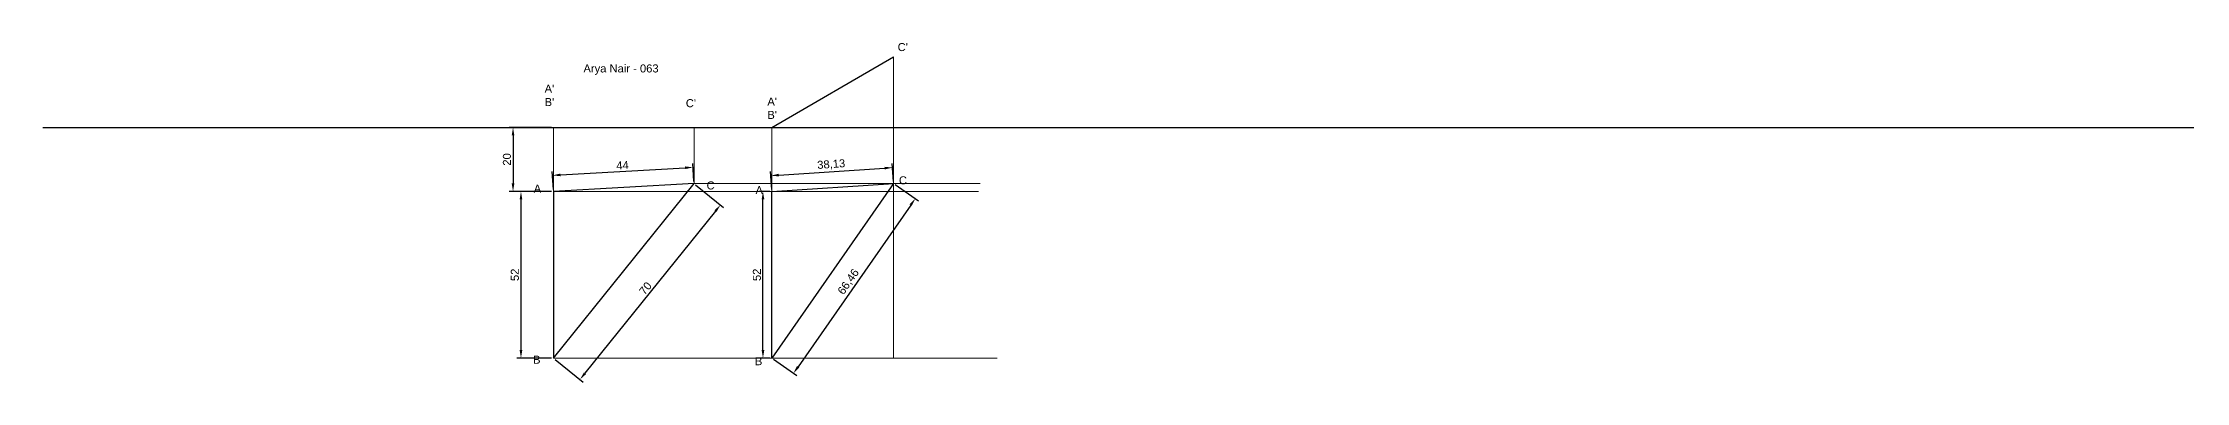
# Model space of a CAD drawing. Header units: millimetres. Extents: x 1615 to 4294, y 1736 to 1841.
# Drawn here: x 1615 to 2285, y 1736 to 1841 of the extents above; entities that cross this region are included whole.
import ezdxf

# ---------------------------------------------------------------- set-up
doc = ezdxf.new("R2010")
doc.units = ezdxf.units.MM
doc.styles.get("Standard").update_dxf_attribs({"font": 'arial.ttf'})
doc.dimstyles.new('ISO-25', dxfattribs={"dimtxt": 2.5, "dimasz": 2.5, "dimexe": 1.25, "dimexo": 0.625, "dimtad": 1, "dimtxsty": 'Standard', "dimcen": 2.5, "dimadec": 0, "dimazin": 0, "dimtfac": 1, "dimtmove": 0, "dimatfit": 3, "dimfxl": 1, "dimarcsym": 0})

# ---------------------------------------------------------------- blocks, each defined once
blk = doc.blocks.new('*D1')
at = {"color": 0, "lineweight": -2, "transparency": 16777216}
for p, q in [((1774.15, 1815.06), (1760.89, 1815.06)), ((1762.14, 1812.56), (1762.14, 1797.56)), ((1774.15, 1795.06), (1760.89, 1795.06))]:
    blk.add_line(p, q, dxfattribs=at)
at = {"color": 0, "transparency": 16777216}
for points in [[(1761.72, 1812.56), (1762.55, 1812.56), (1762.14, 1815.06)], [(1761.72, 1797.56), (1762.55, 1797.56), (1762.14, 1795.06)]]:
    blk.add_solid(points, dxfattribs=at)
at = {"layer": 'Defpoints', "color": 0, "transparency": 16777216}
for p in [(1774.77, 1815.06), (1762.14, 1795.06), (1774.77, 1795.06)]:
    blk.add_point(p, dxfattribs=at)
at = {"color": 0, "transparency": 16777216, "insert": (1760.24, 1805.06), "char_height": 2.5, "attachment_point": 5, "rotation": 90}
blk.add_mtext('20', dxfattribs=at)
blk = doc.blocks.new('*D2')
at = {"color": 0, "lineweight": -2, "transparency": 16777216}
for p, q in [((1774.15, 1795.06), (1763.37, 1795.06)), ((1764.62, 1792.56), (1764.62, 1745.56)), ((1774.15, 1743.06), (1763.37, 1743.06))]:
    blk.add_line(p, q, dxfattribs=at)
at = {"color": 0, "transparency": 16777216}
for points in [[(1764.21, 1792.56), (1765.04, 1792.56), (1764.62, 1795.06)], [(1764.21, 1745.56), (1765.04, 1745.56), (1764.62, 1743.06)]]:
    blk.add_solid(points, dxfattribs=at)
at = {"layer": 'Defpoints', "color": 0, "transparency": 16777216}
for p in [(1774.77, 1795.06), (1764.62, 1743.06), (1774.77, 1743.06)]:
    blk.add_point(p, dxfattribs=at)
at = {"color": 0, "transparency": 16777216, "insert": (1762.72, 1769.06), "char_height": 2.5, "attachment_point": 5, "rotation": 90}
blk.add_mtext('52', dxfattribs=at)
blk = doc.blocks.new('*D3')
at = {"color": 0, "lineweight": -2, "transparency": 16777216}
for p, q in [((1819.19, 1797.16), (1827.95, 1790.1)), ((1825.41, 1788.94), (1784.61, 1738.33)), ((1775.26, 1742.66), (1784.02, 1735.6))]:
    blk.add_line(p, q, dxfattribs=at)
at = {"color": 0, "transparency": 16777216}
for points in [[(1825.08, 1789.2), (1825.73, 1788.68), (1826.97, 1790.89)], [(1784.29, 1738.6), (1784.94, 1738.07), (1783.05, 1736.39)]]:
    blk.add_solid(points, dxfattribs=at)
at = {"layer": 'Defpoints', "color": 0, "transparency": 16777216}
for p in [(1818.7, 1797.56), (1774.77, 1743.06), (1783.05, 1736.39)]:
    blk.add_point(p, dxfattribs=at)
at = {"color": 0, "transparency": 16777216, "insert": (1803.53, 1764.83), "char_height": 2.5, "attachment_point": 5, "rotation": 51.12996}
blk.add_mtext('70', dxfattribs=at)
blk = doc.blocks.new('*D4')
at = {"color": 0, "lineweight": -2, "transparency": 16777216}
for p, q in [((1776.98, 1800.24), (1815.92, 1802.45)), ((1818.67, 1798.18), (1818.34, 1803.84)), ((1774.74, 1795.68), (1774.42, 1801.34))]:
    blk.add_line(p, q, dxfattribs=at)
at = {"color": 0, "transparency": 16777216}
for points in [[(1815.9, 1802.87), (1815.94, 1802.04), (1818.42, 1802.59)], [(1776.96, 1800.65), (1777.01, 1799.82), (1774.49, 1800.09)]]:
    blk.add_solid(points, dxfattribs=at)
at = {"layer": 'Defpoints', "color": 0, "transparency": 16777216}
for p in [(1818.42, 1802.59), (1774.77, 1795.06), (1818.7, 1797.56)]:
    blk.add_point(p, dxfattribs=at)
at = {"color": 0, "transparency": 16777216, "insert": (1796.34, 1803.22), "char_height": 2.5, "attachment_point": 5, "rotation": 3.2572}
blk.add_mtext('44', dxfattribs=at)
blk = doc.blocks.new('*D6')
at = {"color": 0, "lineweight": -2, "transparency": 16777216}
for p, q in [((1845.19, 1800.18), (1878.25, 1802.35)), ((1881.03, 1798.18), (1880.66, 1803.76)), ((1842.98, 1795.68), (1842.62, 1801.26))]:
    blk.add_line(p, q, dxfattribs=at)
at = {"color": 0, "transparency": 16777216}
for points in [[(1878.22, 1802.77), (1878.28, 1801.93), (1880.74, 1802.51)], [(1845.17, 1800.59), (1845.22, 1799.76), (1842.7, 1800.01)]]:
    blk.add_solid(points, dxfattribs=at)
at = {"layer": 'Defpoints', "color": 0, "transparency": 16777216}
for p in [(1880.74, 1802.51), (1843.03, 1795.06), (1881.07, 1797.56)]:
    blk.add_point(p, dxfattribs=at)
at = {"color": 0, "transparency": 16777216, "insert": (1861.58, 1803.39), "char_height": 2.5, "attachment_point": 5, "rotation": 3.75974}
blk.add_mtext('38,13', dxfattribs=at)
blk = doc.blocks.new('*D7')
at = {"color": 0, "lineweight": -2, "transparency": 16777216}
for p, q in [((1881.58, 1797.2), (1888.85, 1792.12)), ((1886.4, 1790.79), (1851.21, 1740.39)), ((1843.54, 1742.7), (1850.81, 1737.62))]:
    blk.add_line(p, q, dxfattribs=at)
at = {"color": 0, "transparency": 16777216}
for points in [[(1886.05, 1791.03), (1886.74, 1790.55), (1887.83, 1792.84)], [(1850.87, 1740.63), (1851.56, 1740.15), (1849.78, 1738.34)]]:
    blk.add_solid(points, dxfattribs=at)
at = {"layer": 'Defpoints', "color": 0, "transparency": 16777216}
for p in [(1881.07, 1797.56), (1843.03, 1743.06), (1849.78, 1738.34)]:
    blk.add_point(p, dxfattribs=at)
at = {"color": 0, "transparency": 16777216, "insert": (1867.06, 1766.81), "char_height": 2.5, "attachment_point": 5, "rotation": 55.08316}
blk.add_mtext('66,46', dxfattribs=at)
blk = doc.blocks.new('*D8')
at = {"color": 0, "lineweight": -2, "transparency": 16777216}
for p, q in [((1842.4, 1795.06), (1839, 1795.06)), ((1840.25, 1745.56), (1840.25, 1792.56)), ((1842.4, 1743.06), (1839, 1743.06))]:
    blk.add_line(p, q, dxfattribs=at)
at = {"color": 0, "transparency": 16777216}
for points in [[(1839.83, 1792.56), (1840.67, 1792.56), (1840.25, 1795.06)], [(1839.83, 1745.56), (1840.67, 1745.56), (1840.25, 1743.06)]]:
    blk.add_solid(points, dxfattribs=at)
at = {"layer": 'Defpoints', "color": 0, "transparency": 16777216}
for p in [(1840.25, 1795.06), (1843.03, 1795.06), (1843.03, 1743.06)]:
    blk.add_point(p, dxfattribs=at)
at = {"color": 0, "transparency": 16777216, "insert": (1838.35, 1769.06), "char_height": 2.5, "attachment_point": 5, "rotation": 90}
blk.add_mtext('52', dxfattribs=at)

msp = doc.modelspace()

# ---------------------------------------------------------------- linework, layer by layer
for p, q in [((1843.025, 1815.055), (1881.069, 1837.02)), ((1615.217, 1815.055), (4294.237, 1815.055)), ((1774.774, 1815.055), (1818.703, 1815.055)), ((1818.703, 1815.055), (1843.025, 1815.055)), ((1774.774, 1743.055), (1818.703, 1797.555)), ((1818.703, 1797.555), (1774.774, 1795.055)), ((1774.774, 1795.055), (1774.774, 1743.055)), ((1843.025, 1795.055), (1881.069, 1797.555)), ((1881.069, 1797.555), (1843.025, 1743.055)), ((1843.025, 1743.055), (1843.025, 1795.055))]:
    msp.add_line(p, q)
at = {"lineweight": 13}
for p, q in [((1881.069, 1837.02), (1881.069, 1743.055)), ((1774.774, 1815.055), (1774.774, 1795.055)), ((1818.703, 1797.555), (1818.703, 1815.055)), ((1843.025, 1815.055), (1843.025, 1743.055)), ((1774.774, 1795.055), (1907.555, 1795.055)), ((1818.703, 1797.555), (1908.158, 1797.555)), ((1774.774, 1743.055), (1913.385, 1743.055))]:
    msp.add_line(p, q, dxfattribs=at)

# ---------------------------------------------------------------- texts
at = {"char_height": 2.5, "attachment_point": 1}
for s, width, insert in [("C'", 6.02535, (1882.324, 1841.367)), ('Arya Nair - 063', 63.60465, (1784.148, 1834.699)), ("A'\\PB'", 7.80175, (1772.008, 1828.382)), ("C'", 6.02535, (1816.137, 1823.86)), ("A'\\PB'", 7.80175, (1841.616, 1824.374)), ('A', 3.20072, (1768.608, 1797.199)), ('C', 4.401, (1822.62, 1798.198)), ('A', 3.20072, (1837.909, 1796.726)), ('C', 4.401, (1882.727, 1799.796)), ('B', 5.20118, (1768.407, 1743.829)), ('B', 5.20118, (1837.709, 1743.356))]:
    msp.add_mtext_dynamic_manual_height_columns(s, width=width, gutter_width=12.5, heights=[0], dxfattribs=dict(at, insert=insert))

# ---------------------------------------------------------------- dimensions: what is measured, and where the dimension line sits
for base, p1, p2, picture, middle in [((1762.137, 1795.055), (1774.774, 1815.055), (1774.774, 1795.055), '*D1', (1760.236, 1805.055)), ((1764.624, 1743.055), (1774.774, 1795.055), (1774.774, 1743.055), '*D2', (1762.722, 1769.055)), ((1840.249, 1795.055), (1843.025, 1743.055), (1843.025, 1795.055), '*D8', (1838.348, 1769.055))]:
    dim = msp.add_linear_dim(base=base, p1=p1, p2=p2, angle=90, dimstyle='ISO-25')
    dim.commit()
    dim.dimension.update_dxf_attribs({"geometry": picture, "text_midpoint": middle})
for p1, p2, distance, picture, middle in [((1774.774, 1795.055), (1818.703, 1797.555), 5.047, '*D4', (1796.345, 1803.216)), ((1843.025, 1795.055), (1881.069, 1797.555), 4.969, '*D6', (1861.581, 1803.387)), ((1818.703, 1797.555), (1774.774, 1743.055), 10.624, '*D3', (1803.53, 1764.831)), ((1881.069, 1797.555), (1843.025, 1743.055), 8.241, '*D7', (1867.06, 1766.806))]:
    dim = msp.add_aligned_dim(p1=p1, p2=p2, distance=distance, dimstyle='ISO-25')
    dim.commit()
    dim.dimension.update_dxf_attribs({"geometry": picture, "text_midpoint": middle})

doc.saveas('drawing.dxf')
